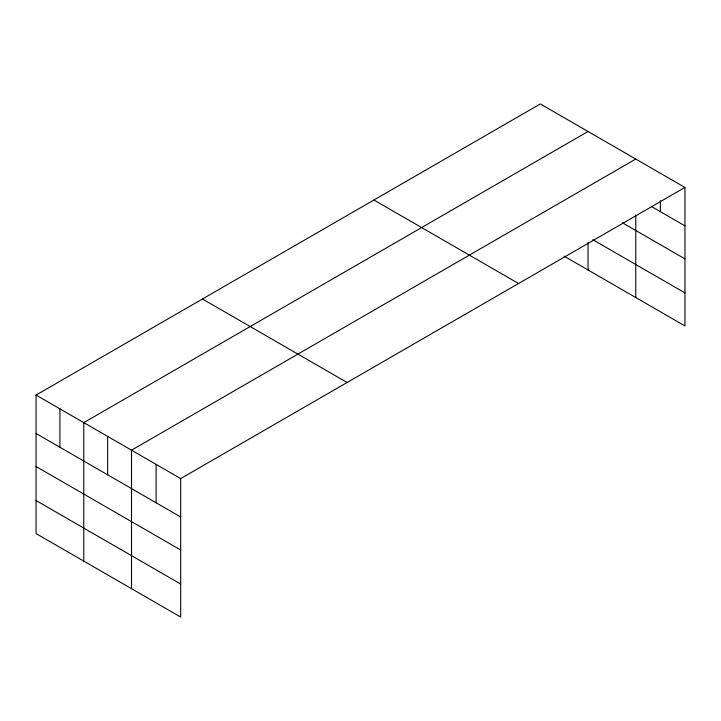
<?xml version="1.0" encoding="UTF-8"?>
<svg xmlns="http://www.w3.org/2000/svg" width="721" height="721" viewBox="0 0 721 721"><rect width="100%" height="100%" fill="white"/><g stroke="black" fill="none" stroke-linecap="round" stroke-linejoin="round"><path stroke-width="1.08" d="M684.95 187.442L540.308 103.941L36.05 395.072L36.05 533.558L180.692 617.059L180.692 478.573L684.95 187.442L684.95 325.928L564.173 256.198M635.769 215.074L635.769 297.539M588.039 131.492L83.78 422.623L83.78 561.118M635.769 159.053L131.51 450.183L131.51 588.669M651.847 206.738L684.95 225.853M622.412 222.771L684.95 258.875M592.815 239.714L684.95 292.906M373.902 200.014L518.543 283.515M202.457 298.999L347.098 382.5M36.05 395.072L180.692 478.573M36.05 433.474L180.692 516.984M36.05 466.505L180.692 550.015M36.05 500.527L180.692 584.037M660.364 200.681L660.364 211.659M588.039 242.463L588.039 269.978M156.096 464.378L156.096 502.789M107.645 436.403L107.645 474.815M59.915 408.852L59.915 447.254"/></g></svg>
